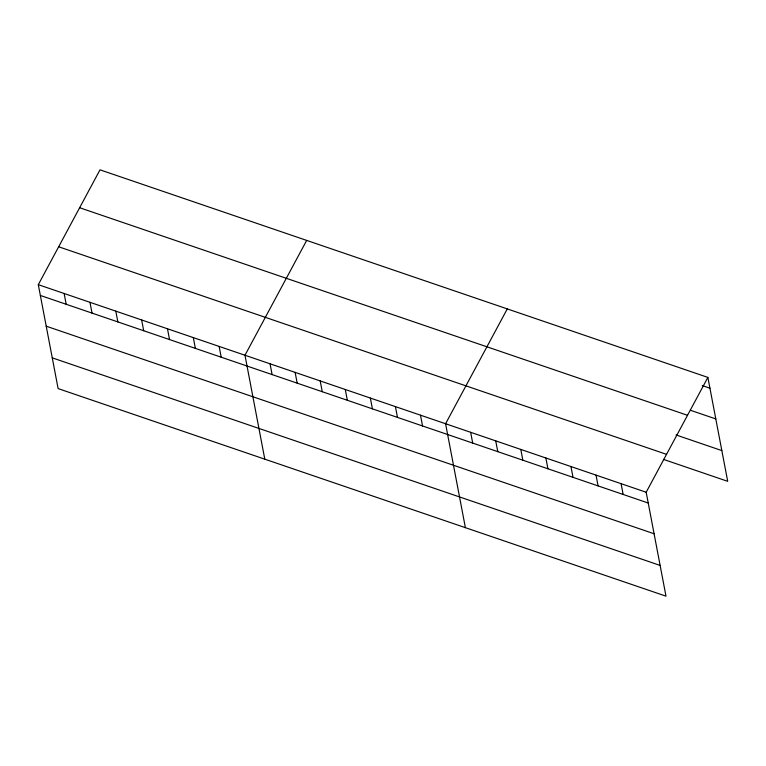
<?xml version="1.0" encoding="UTF-8"?>
<svg xmlns="http://www.w3.org/2000/svg" width="766" height="766" viewBox="0 0 766 766"><rect width="100%" height="100%" fill="white"/><g stroke="black" fill="none" stroke-linecap="round" stroke-linejoin="round"><path stroke-width="1.15" d="M707.88 377.408L646.169 492.241L665.989 596.168L58.12 388.592L38.3 284.674L100.011 169.832L707.88 377.408L727.7 481.326L663.375 459.361M306.678 240.409L244.976 355.242L264.797 459.169M507.283 308.909L445.573 423.742L465.393 527.669M702.298 385.585L709.929 388.19M690.721 410.365L715.798 418.925M79.645 207.73L687.514 415.296M676.052 434.954L721.84 450.59M58.666 246.776L666.535 454.343M38.3 284.674L646.169 492.241M40.359 295.456L648.227 503.023M46.219 326.192L654.087 533.758M52.26 357.856L660.129 565.432M621.092 483.681L623.151 494.463M596.025 475.121L598.074 485.903M570.948 466.551L573.006 477.342M545.871 457.991L547.929 468.773M520.794 449.431L522.852 460.213M495.726 440.871L497.776 451.653M470.65 432.302L472.708 443.093M420.496 415.182L422.554 425.963M395.419 406.622L397.477 417.403M370.351 398.061L372.41 408.843M345.275 389.492L347.333 400.283M320.198 380.932L322.256 391.713M295.121 372.372L297.179 383.153M270.053 363.812L272.112 374.593M219.143 346.423L221.202 357.205M193.31 337.605L195.368 348.386M167.476 328.786L169.525 339.568M141.633 319.958L143.692 330.74M115.8 311.14L117.859 321.921M89.967 302.321L92.025 313.103M64.133 293.493L66.192 304.274"/></g></svg>
